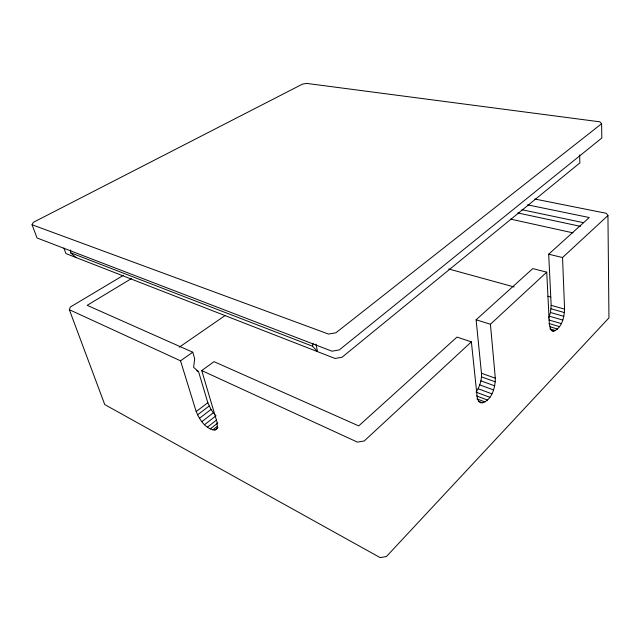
<?xml version="1.0" encoding="UTF-8"?>
<svg xmlns="http://www.w3.org/2000/svg" width="641" height="641" viewBox="0 0 641 641"><rect width="100%" height="100%" fill="white"/><g stroke="black" fill="none" stroke-linecap="round" stroke-linejoin="round"><path stroke-width="0.96" d="M548.672 317.936L550.467 312.488L551.172 305.348L548.688 254.205L589.263 217.531L527.607 204.864M476.071 392.164C479.732 386.611 481.88 379.945 481.463 373.262L476.111 319.795L532.775 268.587L546.733 272.161L549.361 324.282L550.715 329.506L552.061 330.852L553.744 331.229C561.989 327.88 564.256 317.175 564.585 309.114L562.534 257.546L607.94 215.544L606.25 213.293L534.786 199.022M75.886 257.466L70.438 252.698L70.702 249.934M315.949 344.089L317.551 351.645L312.56 346.228L312.992 343.328M123.481 275.285L70.326 307.031L69.34 309.707L180.522 360.811L196.194 411.546C199.423 419.583 205.537 429.133 214.895 430.047L216.498 429.23L217.419 427.555L217.011 422.098L201.739 370.562L214.022 361.652L358.712 425.896L456.977 337.086L471.383 341.853L477.088 396.33L477.761 399.399L479.011 401.611L480.75 402.812C491.615 401.987 495.381 387.412 495.309 378.174L490.429 324.242L546.733 272.161M32.05 224.751L33.284 222.355L302.44 84.139L306.582 83.394L599.864 121.822L601.611 123.721L601.803 138.015L339.281 349.938L331.982 351.196L37.034 237.971L32.05 224.751L328.521 334.065L335.9 332.791L601.611 123.721M471.383 341.853L364.256 440.952L357.414 442.114L201.739 370.562M214.895 430.047L217.98 427.619M212.748 429.959L217.355 426.329M210.184 428.981L217.86 422.956M207.388 427.178L216.594 419.991M204.535 424.695L216.065 415.745M201.835 421.674L213.373 412.772L214.983 414.551M199.439 418.333L211.009 409.455L207.828 402.716L198.534 371.572L193.622 367.325L194.696 358.728L192.749 352.213L87.16 305.332L131.365 278.635M197.516 414.879L209.118 406.033M196.194 411.546L207.828 402.716M180.522 360.811L192.749 352.213M179.2 347.23L225.215 315.46M521.838 209.703L583.526 222.683M517.832 212.956L580.498 226.353M510.565 219.118L573.07 232.875M548.688 254.205L562.534 257.546M448.692 268.988L514.186 286.968M547.895 296.23L550.779 297.023M551.172 305.348L564.585 309.114M551.076 308.786L564.457 312.584M550.467 312.488L563.832 316.317M549.401 316.197L562.75 320.067M548.896 319.955L561.292 323.593M549.049 323.545L559.537 326.646M549.978 326.766L557.606 329.041M549.898 328.881L555.635 330.604M551.829 330.652L553.744 331.229M476.111 319.795L490.429 324.242M481.463 373.262L495.309 378.174M481.487 376.884L495.309 381.828M480.902 380.85L494.708 385.834M479.748 384.888L493.538 389.92M478.106 388.742L491.879 393.822M476.984 392.5L489.844 397.284M476.535 395.946L487.561 400.08M476.896 398.886L485.181 402.011M478.25 401.202L482.857 402.949M70.438 252.698L312.56 346.228M196.723 370.738L198.534 371.572M211.009 409.455L213.373 412.772M69.34 309.707L104.755 404.591L380.137 557.606L386.395 556.564L608.95 317.856L607.94 215.544M63.908 248.019L65.919 253.588L335.059 358.463L342.022 357.269L579.857 162.918L579.648 154.954"/></g></svg>
